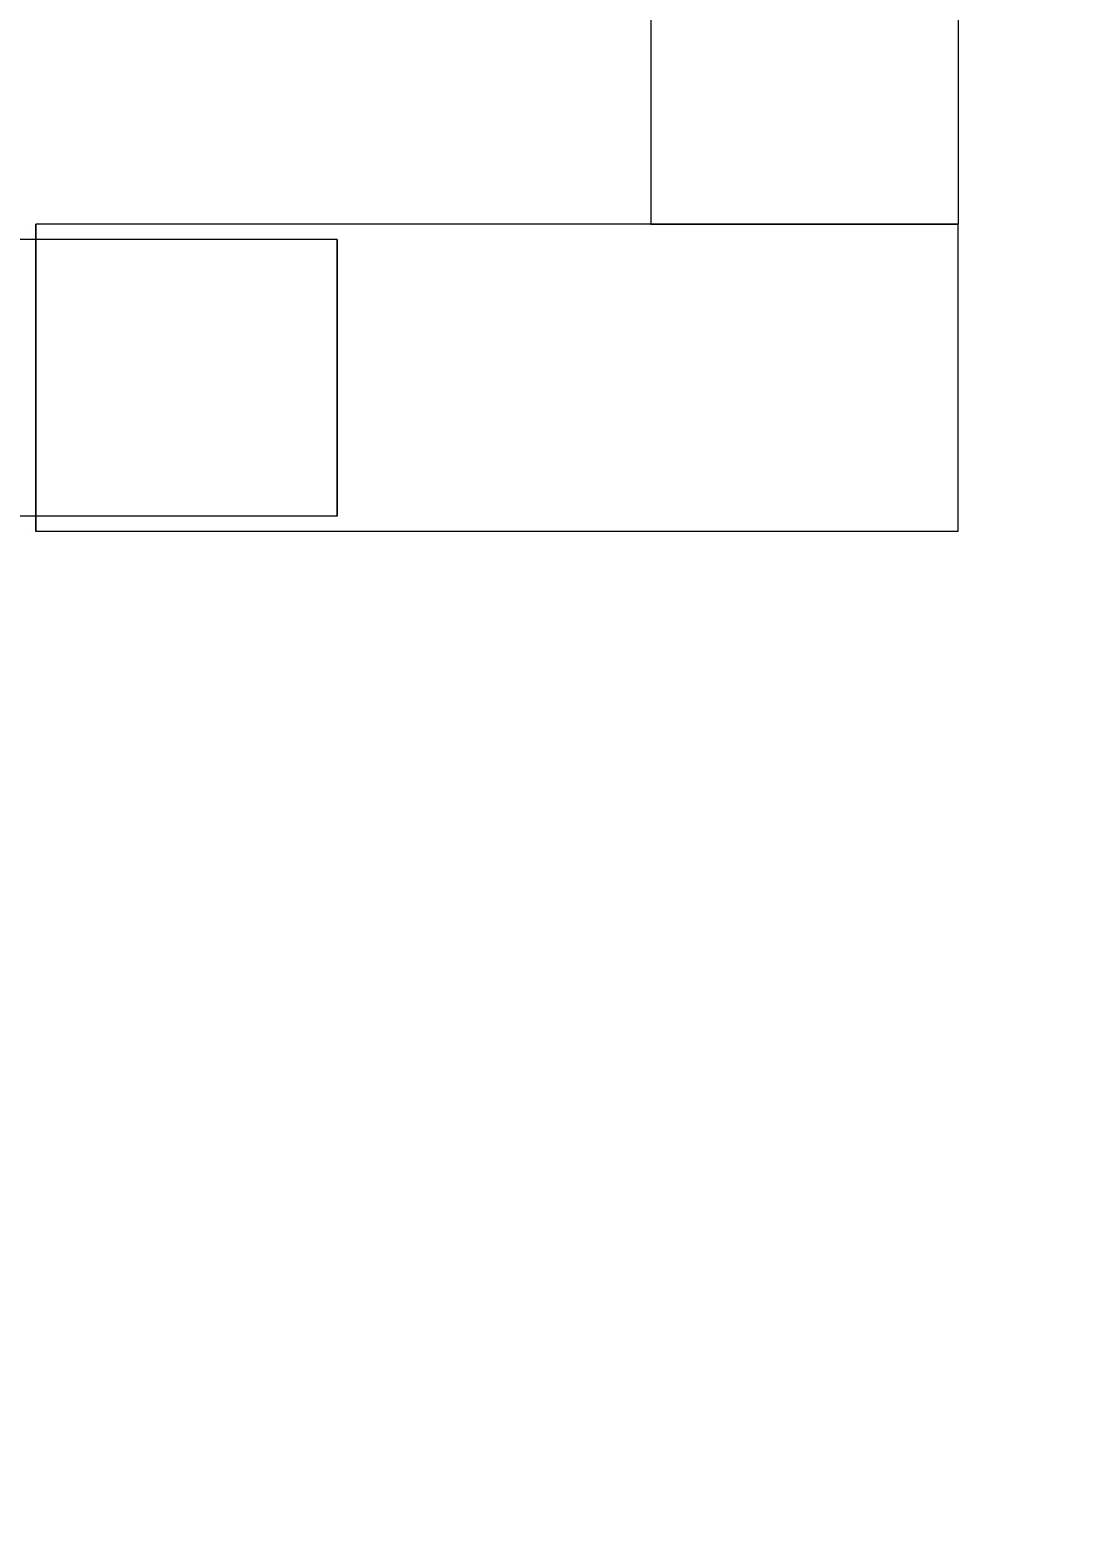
# Model space of a CAD drawing. Header units: millimetres. Extents: x 27531 to 32481, y 14140 to 19587.
# Drawn here: x 31042.3 to 31219.9, y 14931.2 to 15179.9 of the extents above; entities that cross this region are included whole.
import ezdxf

# ---------------------------------------------------------------- set-up
doc = ezdxf.new("R2010")
doc.units = ezdxf.units.MM
doc.header["$LTSCALE"] = 3
doc.layers.add('Warstwa 1', color=7, linetype='Continuous')
doc.styles.get("Standard").update_dxf_attribs({"font": 'arial.ttf'})
doc.dimstyles.new('MATEUSZ', dxfattribs={"dimtxt": 35, "dimasz": 16, "dimexe": 0.18, "dimexo": 0.0625, "dimgap": 0.09, "dimtad": 0, "dimdec": 0, "dimdsep": 46, "dimtxsty": 'Standard', "dimblk": 'DOT', "dimcen": 0.09, "dimse1": 1, "dimse2": 1, "dimadec": 0, "dimazin": 0, "dimtfac": 1, "dimtdec": 0, "dimtofl": 0, "dimtmove": 0, "dimatfit": 3, "dimfxl": 1, "dimtolj": 1, "dimtzin": 0, "dimlwd": 9, "dimlwe": 9, "dimarcsym": 0})

# ---------------------------------------------------------------- blocks, each defined once
blk = doc.blocks.new('_Dot')
at = {"color": 0, "linetype": 'ByBlock', "lineweight": -2}
blk.add_line((-0.5, 0), (-1, 0), dxfattribs=at)
at = {"color": 0, "linetype": 'ByBlock', "const_width": 0.5}
blk.add_lwpolyline([(-0.25, 0, 1), (0.25, 0, 1)], format="xyb", close=True, dxfattribs=at)
blk = doc.blocks.new('*D24')
at = {"color": 0, "lineweight": 9, "transparency": 16777216}
for p, q in [((30291.59, 16070.7), (31173.44, 16070.7)), ((32129.59, 16070.7), (31274.73, 16070.7))]:
    blk.add_line(p, q, dxfattribs=at)
at = {"layer": 'Defpoints', "color": 0, "transparency": 16777216}
for p in [(30275.59, 16070.7), (30275.59, 14931.19), (32145.59, 14931.19)]:
    blk.add_point(p, dxfattribs=at)
at = {"color": 0, "lineweight": 9, "transparency": 16777216, "xscale": 16, "yscale": 16, "zscale": 16, "rotation": 180}
blk.add_blockref('_Dot', (30275.59, 16070.7), dxfattribs=at)
at = {"color": 0, "lineweight": 9, "transparency": 16777216, "xscale": 16, "yscale": 16, "zscale": 16}
blk.add_blockref('_Dot', (32145.59, 16070.7), dxfattribs=at)
at = {"color": 0, "transparency": 16777216, "insert": (31224.08, 16070.7), "char_height": 35, "attachment_point": 5}
blk.add_mtext('\\A1;1870', dxfattribs=at)
blk = doc.blocks.new('ewqw')
at = {"layer": 'Warstwa 1', "color": 7, "lineweight": 18}
for points in [[(34756.525, 16786.013), (34756.525, 16786.013)], [(34756.525, 16786.013), (34756.525, 16786.013)], [(34756.633, 16786.013), (34756.633, 16786.013)], [(34756.633, 16786.013), (34756.633, 16786.013)], [(34767.506, 16786.013), (34767.506, 16786.013)], [(34767.506, 16786.013), (34772.943, 16786.013)], [(34767.506, 16786.013), (34767.506, 16786.013)], [(34767.506, 16786.013), (34772.943, 16786.013)], [(34772.943, 16786.013), (34772.943, 16786.013)], [(34772.943, 16786.013), (34772.943, 16786.013)], [(34772.943, 16780.576), (34772.943, 16786.013)], [(34772.943, 16786.013), (34772.943, 16786.013)], [(34772.943, 16780.576), (34772.943, 16786.013)], [(34772.943, 16780.576), (34772.943, 16786.013)], [(34772.943, 16786.013), (34772.943, 16786.013)], [(34772.943, 16780.576), (34772.943, 16786.013)], [(34761.961, 16785.741), (34761.961, 16780.848)], [(34761.961, 16785.741), (34761.961, 16785.741)], [(34761.961, 16780.848), (34761.961, 16785.741)], [(34761.961, 16785.741), (34761.961, 16780.848)], [(34761.961, 16780.848), (34761.961, 16785.741)], [(34761.961, 16785.741), (34761.961, 16785.741)], [(34761.961, 16780.848), (34761.961, 16780.848)], [(34761.961, 16780.848), (34761.961, 16780.848)], [(34756.525, 16780.576), (34756.525, 16780.576)], [(34756.525, 16780.576), (34756.525, 16780.576)], [(34756.633, 16780.576), (34756.633, 16780.576)], [(34756.633, 16780.576), (34756.633, 16780.576)], [(34772.943, 16780.576), (34772.943, 16780.576)], [(34772.943, 16780.576), (34772.943, 16780.576)]]:
    blk.add_lwpolyline(points, dxfattribs=at)
for points in [[(34772.943, 16830.427), (34772.943, 16815.622), (34772.943, 16800.818), (34772.943, 16786.013)], [(34772.943, 16830.427), (34772.943, 16815.622), (34772.943, 16800.818), (34772.943, 16786.013)], [(34772.943, 16830.427), (34772.943, 16815.622), (34772.943, 16800.818), (34772.943, 16786.013)], [(34772.943, 16830.427), (34772.943, 16815.622), (34772.943, 16800.818), (34772.943, 16786.013)], [(34767.506, 16828.164), (34767.506, 16814.114), (34767.506, 16800.063), (34767.506, 16786.013)], [(34767.506, 16828.164), (34767.506, 16814.114), (34767.506, 16800.063), (34767.506, 16786.013)], [(34767.506, 16828.164), (34767.506, 16814.114), (34767.506, 16800.063), (34767.506, 16786.013)], [(34767.506, 16828.164), (34767.506, 16814.114), (34767.506, 16800.063), (34767.506, 16786.013)], [(34756.633, 16780.576), (34756.633, 16782.389), (34756.633, 16784.201), (34756.633, 16786.013)], [(34772.943, 16786.013), (34767.506, 16786.013), (34762.07, 16786.013), (34756.633, 16786.013)], [(34756.633, 16786.013), (34756.633, 16784.201), (34756.633, 16782.389), (34756.633, 16780.576)], [(34772.943, 16786.013), (34767.506, 16786.013), (34762.07, 16786.013), (34756.633, 16786.013)], [(34756.633, 16786.013), (34756.633, 16784.201), (34756.633, 16782.389), (34756.633, 16780.576)], [(34772.943, 16786.013), (34767.506, 16786.013), (34762.07, 16786.013), (34756.633, 16786.013)], [(34772.943, 16786.013), (34767.506, 16786.013), (34762.07, 16786.013), (34756.633, 16786.013)], [(34756.633, 16780.576), (34756.633, 16782.389), (34756.633, 16784.201), (34756.633, 16786.013)], [(34767.506, 16786.013), (34769.319, 16786.013), (34771.131, 16786.013), (34772.943, 16786.013)], [(34767.506, 16786.013), (34769.319, 16786.013), (34771.131, 16786.013), (34772.943, 16786.013)], [(34761.961, 16785.741), (34758.337, 16785.741), (34754.712, 16785.741), (34751.088, 16785.741)], [(34761.961, 16785.741), (34758.337, 16785.741), (34754.712, 16785.741), (34751.088, 16785.741)], [(34761.961, 16785.741), (34758.337, 16785.741), (34754.712, 16785.741), (34751.088, 16785.741)], [(34761.961, 16785.741), (34758.337, 16785.741), (34754.712, 16785.741), (34751.088, 16785.741)], [(34761.961, 16780.848), (34758.337, 16780.848), (34754.712, 16780.848), (34751.088, 16780.848)], [(34761.961, 16780.848), (34758.337, 16780.848), (34754.712, 16780.848), (34751.088, 16780.848)], [(34761.961, 16780.848), (34758.337, 16780.848), (34754.712, 16780.848), (34751.088, 16780.848)], [(34761.961, 16780.848), (34758.337, 16780.848), (34754.712, 16780.848), (34751.088, 16780.848)], [(34772.943, 16780.576), (34767.506, 16780.576), (34762.07, 16780.576), (34756.633, 16780.576)], [(34772.943, 16780.576), (34767.506, 16780.576), (34762.07, 16780.576), (34756.633, 16780.576)], [(34772.943, 16780.576), (34767.506, 16780.576), (34762.07, 16780.576), (34756.633, 16780.576)], [(34772.943, 16780.576), (34767.506, 16780.576), (34762.07, 16780.576), (34756.633, 16780.576)]]:
    blk.add_open_spline(points, degree=3, dxfattribs=at)

msp = doc.modelspace()

# ---------------------------------------------------------------- block references
at = {"xscale": 9.468, "yscale": 9.468, "zscale": 9.468}
msp.add_blockref('ewqw', (-298032.43, -143782.6), dxfattribs=at)

# ---------------------------------------------------------------- dimensions: what is measured, and where the dimension line sits
dim = msp.add_linear_dim(base=(30275.59, 16070.7), p1=(32145.59, 14931.19), p2=(30275.59, 14931.19), angle=180, dimstyle='MATEUSZ')
dim.commit()
dim.dimension.update_dxf_attribs({"geometry": '*D24', "text_midpoint": (31224.08, 16070.7), "dimtype": 160})

doc.saveas('drawing.dxf')
